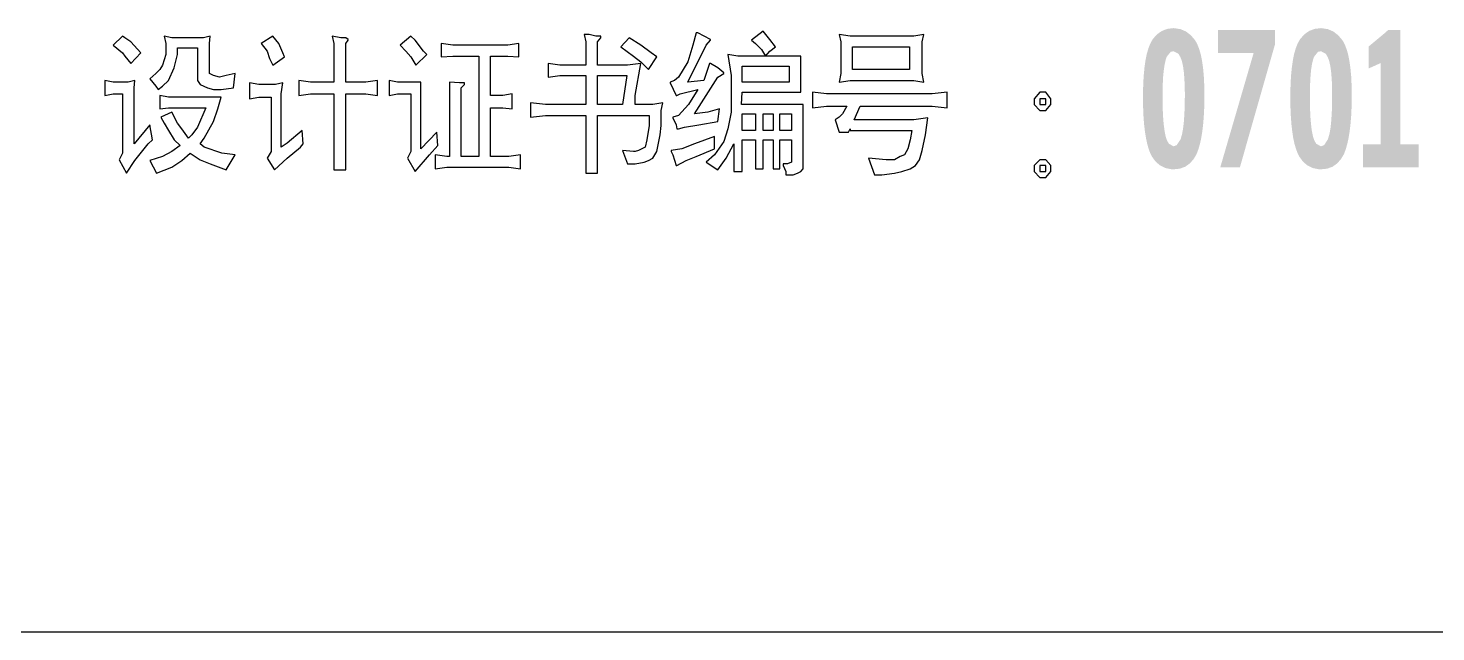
# Model space of a CAD drawing. Extents: x 1417642 to 3570900, y 124798 to 1191112.
# Drawn here: x 1608866 to 1612649, y 624152 to 625775 of the extents above; entities that cross this region are included whole.
import ezdxf

# ---------------------------------------------------------------- set-up
doc = ezdxf.new("R2010")
doc.units = 0
doc.header["$LTSCALE"] = 1000
doc.header["$MEASUREMENT"] = 0
doc.layers.add('图戳', color=211, linetype='CONTINUOUS')

msp = doc.modelspace()

# ---------------------------------------------------------------- hatches: boundary and pattern name
at = {"layer": '图戳'}
h = msp.add_hatch(color=256, dxfattribs=at)
h.paths.add_polyline_path([(1612025.6, 625645), (1612023.7, 625666.8), (1612021, 625686.3), (1612017.5, 625703.7), (1612013.3, 625718.9), (1612008.2, 625731.7), (1612002.5, 625742.3), (1612002.1, 625742.9), (1611990.5, 625756.4), (1611977.4, 625766.4), (1611962.9, 625772.6), (1611946.8, 625775.1), (1611944.3, 625775.3), (1611927.7, 625773.4), (1611912.9, 625767.8), (1611899.7, 625758.7), (1611888.3, 625745.8), (1611887.2, 625743.8), (1611881.6, 625733.4), (1611876.6, 625720.9), (1611872.3, 625706), (1611868.8, 625688.8), (1611866.1, 625669.5), (1611864, 625648.1), (1611862.7, 625624.3), (1611862.1, 625598.2), (1611862.1, 625591.9), (1611862.3, 625565.6), (1611863.2, 625541.3), (1611864.8, 625518.9), (1611867.1, 625498.6), (1611870, 625480.4), (1611873.5, 625464), (1611877.5, 625449.7), (1611882.2, 625437.6), (1611885.6, 625430.6), (1611895.9, 625416.5), (1611908, 625406.1), (1611922.3, 625399.2), (1611938.3, 625395.9), (1611944.3, 625395.7), (1611960.9, 625397.4), (1611975.8, 625402.8), (1611988.4, 625411.9), (1611999.2, 625424.6), (1612006.3, 625437), (1612010.9, 625449.4), (1612015, 625463.5), (1612018.5, 625479.3), (1612021.4, 625496.9), (1612023.7, 625516.2), (1612025.4, 625537.4), (1612026.6, 625560.4), (1612027.2, 625584.9), (1612027.2, 625594.6), (1612026.8, 625620.8)])
h.paths.add_polyline_path([(1611973.7, 625631.4), (1611974.5, 625606.3), (1611974.6, 625594.6), (1611974.3, 625567.7), (1611973.3, 625544), (1611971.9, 625523.1), (1611969.8, 625505.4), (1611967.1, 625490.5), (1611963.8, 625478.5), (1611962.9, 625476.2), (1611952.8, 625460.8), (1611944.3, 625457.5), (1611931.8, 625464.4), (1611926.2, 625473.9), (1611922.7, 625485.3), (1611920, 625499.6), (1611917.7, 625516.7), (1611916.1, 625537), (1611915, 625560.2), (1611914.6, 625586.3), (1611914.6, 625591.9), (1611915, 625618.5), (1611915.9, 625641.9), (1611917.9, 625661.8), (1611920.4, 625678.4), (1611923.5, 625691.7), (1611925.8, 625698.3), (1611936.6, 625711.6), (1611944.3, 625713.3), (1611957.1, 625706.6), (1611962.9, 625696.9), (1611966.9, 625685.9), (1611970, 625671.4), (1611972.3, 625653.3)], flags=16)
for points in [[(1612217, 625770.3), (1612063.5, 625770.3), (1612063.5, 625708.3), (1612159.4, 625708.3), (1612069.7, 625400.7), (1612122.4, 625400.7), (1612217, 625732.4)], [(1612553.9, 625770.3), (1612520.9, 625770.3), (1612520.9, 625768.9), (1612518.2, 625768.9), (1612518.2, 625767.6), (1612515.1, 625765.3), (1612515.1, 625764.7), (1612468.8, 625726.1), (1612468.8, 625667), (1612501.2, 625681.5), (1612501.2, 625462.5), (1612453.7, 625462.5), (1612453.7, 625400.7), (1612603.4, 625400.7), (1612603.4, 625462.5), (1612553.9, 625462.5)]]:
    msp.add_hatch(color=256, dxfattribs=at).paths.add_polyline_path(points)
h = msp.add_hatch(color=256, dxfattribs=at)
h.paths.add_polyline_path([(1612417, 625686.3), (1612413.6, 625703.7), (1612409.3, 625718.9), (1612404.3, 625731.7), (1612398.5, 625742.3), (1612398.1, 625742.9), (1612386.5, 625756.4), (1612373.4, 625766.4), (1612358.9, 625772.6), (1612342.9, 625775.1), (1612340.4, 625775.3), (1612323.8, 625773.4), (1612308.7, 625767.8), (1612295.8, 625758.7), (1612284.4, 625745.8), (1612283.2, 625743.8), (1612277.4, 625733.4), (1612272.6, 625720.9), (1612268.3, 625706), (1612264.9, 625688.8), (1612262.2, 625669.5), (1612260, 625648.1), (1612258.7, 625624.3), (1612258.1, 625598.2), (1612258.1, 625591.9), (1612258.3, 625565.6), (1612259.3, 625541.3), (1612260.8, 625518.9), (1612263.1, 625498.6), (1612265.8, 625480.4), (1612269.3, 625464), (1612273.6, 625449.7), (1612278.2, 625437.6), (1612281.7, 625430.6), (1612291.9, 625416.5), (1612304.1, 625406.1), (1612318.2, 625399.2), (1612334.4, 625395.9), (1612340.4, 625395.7), (1612357, 625397.4), (1612371.7, 625402.8), (1612384.4, 625411.9), (1612395.2, 625424.6), (1612402.4, 625437), (1612407, 625449.4), (1612411, 625463.5), (1612414.5, 625479.3), (1612417.4, 625496.9), (1612419.7, 625516.2), (1612421.5, 625537.4), (1612422.6, 625560.4), (1612423, 625584.9), (1612423.2, 625594.6), (1612422.8, 625620.8), (1612421.7, 625645), (1612419.7, 625666.8)])
h.paths.add_polyline_path([(1612365.9, 625671.4), (1612368.2, 625653.3), (1612369.7, 625631.4), (1612370.5, 625606.3), (1612370.5, 625594.6), (1612370.3, 625567.7), (1612369.3, 625544), (1612367.8, 625523.1), (1612365.9, 625505.4), (1612363.2, 625490.5), (1612359.7, 625478.5), (1612358.9, 625476.2), (1612348.9, 625460.8), (1612340.4, 625457.5), (1612327.8, 625464.4), (1612322.2, 625473.9), (1612318.7, 625485.3), (1612315.8, 625499.6), (1612313.7, 625516.7), (1612312, 625537), (1612311, 625560.2), (1612310.6, 625586.3), (1612310.6, 625591.9), (1612311, 625618.5), (1612312, 625641.9), (1612313.7, 625661.8), (1612316.2, 625678.4), (1612319.5, 625691.7), (1612321.8, 625698.3), (1612332.5, 625711.6), (1612340.4, 625713.3), (1612353.1, 625706.6), (1612358.9, 625696.9), (1612362.8, 625685.9)], flags=16)

# ---------------------------------------------------------------- linework, layer by layer
for p, q in [((1610841, 625767.6), (1610809.5, 625742.8)), ((1610859, 625745.1), (1610841, 625767.6)), ((1609118.8, 625754.1), (1609094, 625729.3)), ((1609094, 625729.3), (1609118.8, 625709.1)), ((1609125.5, 625749.6), (1609118.8, 625754.1)), ((1609141.3, 625738.3), (1609125.5, 625749.6)), ((1609168.2, 625709.1), (1609141.3, 625738.3)), ((1609231.2, 625754.1), (1609235.7, 625733.8)), ((1609251.4, 625749.6), (1609231.2, 625754.1)), ((1609235.7, 625733.8), (1609235.7, 625704.6)), ((1609278.4, 625749.6), (1609251.4, 625749.6)), ((1609336.9, 625749.6), (1609278.4, 625749.6)), ((1609354.8, 625754.1), (1609336.9, 625749.6)), ((1609352.6, 625733.8), (1609354.8, 625754.1)), ((1609352.6, 625713.6), (1609352.6, 625733.8)), ((1609523.5, 625754.1), (1609492, 625733.8)), ((1609492, 625733.8), (1609507.7, 625713.6)), ((1609539.2, 625733.8), (1609523.5, 625754.1)), ((1609550.4, 625709.1), (1609539.2, 625733.8)), ((1609683.1, 625754.1), (1609687.6, 625733.8)), ((1609705.6, 625749.6), (1609683.1, 625754.1)), ((1609687.6, 625733.8), (1609687.6, 625673.1)), ((1609719.1, 625749.6), (1609705.6, 625749.6)), ((1609725.8, 625745.1), (1609719.1, 625749.6)), ((1609719.1, 625733.8), (1609725.8, 625742.8)), ((1609719.1, 625693.4), (1609719.1, 625733.8)), ((1609725.8, 625742.8), (1609725.8, 625745.1)), ((1609894.4, 625754.1), (1609865.2, 625729.3)), ((1609865.2, 625729.3), (1609880.9, 625713.6)), ((1609905.7, 625742.8), (1609894.4, 625754.1)), ((1609928.2, 625713.6), (1609905.7, 625742.8)), ((1609975.4, 625733.8), (1609975.4, 625697.9)), ((1610006.9, 625729.3), (1609975.4, 625733.8)), ((1610155.2, 625729.3), (1610006.9, 625729.3)), ((1610184.5, 625733.8), (1610155.2, 625729.3)), ((1610184.5, 625697.9), (1610184.5, 625733.8)), ((1610359.8, 625758.6), (1610364.3, 625738.3)), ((1610373.3, 625758.6), (1610359.8, 625758.6)), ((1610364.3, 625738.3), (1610364.3, 625675.4)), ((1610391.3, 625754.1), (1610373.3, 625758.6)), ((1610404.8, 625754.1), (1610391.3, 625754.1)), ((1610395.8, 625738.3), (1610404.8, 625749.6)), ((1610395.8, 625675.4), (1610395.8, 625738.3)), ((1610404.8, 625749.6), (1610404.8, 625754.1)), ((1610481.2, 625749.6), (1610458.8, 625724.8)), ((1610512.7, 625729.3), (1610481.2, 625749.6)), ((1610539.7, 625709.1), (1610512.7, 625729.3)), ((1610652.1, 625729.3), (1610638.6, 625684.4)), ((1610638.6, 625630.4), (1610688.1, 625729.3)), ((1610661.1, 625763.1), (1610652.1, 625729.3)), ((1610665.6, 625763.1), (1610661.1, 625763.1)), ((1610699.3, 625745.1), (1610665.6, 625763.1)), ((1610688.1, 625729.3), (1610699.3, 625742.8)), ((1610699.3, 625742.8), (1610699.3, 625745.1)), ((1610809.5, 625742.8), (1610820.7, 625733.8)), ((1610820.7, 625733.8), (1610836.5, 625718.1)), ((1610874.7, 625724.8), (1610859, 625745.1)), ((1611045.6, 625758.6), (1611050.1, 625738.3)), ((1611074.8, 625754.1), (1611045.6, 625758.6)), ((1611050.1, 625738.3), (1611050.1, 625675.4)), ((1611245.7, 625754.1), (1611074.8, 625754.1)), ((1611272.7, 625758.6), (1611245.7, 625754.1)), ((1611268.2, 625738.3), (1611272.7, 625758.6)), ((1611268.2, 625713.6), (1611268.2, 625738.3)), ((1609118.8, 625709.1), (1609125.5, 625700.1)), ((1609125.5, 625700.1), (1609141.3, 625679.9)), ((1609141.3, 625679.9), (1609168.2, 625709.1)), ((1609235.7, 625704.6), (1609226.7, 625675.4)), ((1609258.2, 625668.6), (1609267.2, 625704.6)), ((1609267.2, 625722.6), (1609321.1, 625722.6)), ((1609267.2, 625704.6), (1609267.2, 625722.6)), ((1609321.1, 625722.6), (1609321.1, 625659.6)), ((1609352.6, 625652.9), (1609352.6, 625713.6)), ((1609507.7, 625713.6), (1609514.5, 625693.4)), ((1609514.5, 625693.4), (1609523.5, 625675.4)), ((1609523.5, 625675.4), (1609554.9, 625697.9)), ((1609554.9, 625697.9), (1609550.4, 625709.1)), ((1609719.1, 625630.4), (1609719.1, 625693.4)), ((1609880.9, 625713.6), (1609894.4, 625697.9)), ((1609894.4, 625697.9), (1609907.9, 625675.4)), ((1609907.9, 625675.4), (1609937.2, 625704.6)), ((1609937.2, 625704.6), (1609928.2, 625713.6)), ((1609975.4, 625697.9), (1610006.9, 625700.1)), ((1610006.9, 625700.1), (1610065.3, 625700.1)), ((1610065.3, 625700.1), (1610076.6, 625700.1)), ((1610076.6, 625700.1), (1610076.6, 625430.3)), ((1610108, 625700.1), (1610155.2, 625700.1)), ((1610108, 625655.1), (1610108, 625700.1)), ((1610155.2, 625700.1), (1610184.5, 625697.9)), ((1610458.8, 625724.8), (1610492.5, 625700.1)), ((1610492.5, 625700.1), (1610512.7, 625684.4)), ((1610533, 625664.1), (1610555.4, 625697.9)), ((1610555.4, 625697.9), (1610539.7, 625709.1)), ((1610746.5, 625704.6), (1610755.5, 625648.4)), ((1610773.5, 625700.1), (1610746.5, 625704.6)), ((1610789.3, 625700.1), (1610773.5, 625700.1)), ((1610847.7, 625700.1), (1610789.3, 625700.1)), ((1610836.5, 625718.1), (1610847.7, 625700.1)), ((1610847.7, 625700.1), (1610859, 625713.6)), ((1610883.7, 625700.1), (1610847.7, 625700.1)), ((1610859, 625713.6), (1610874.7, 625724.8)), ((1610942.2, 625700.1), (1610883.7, 625700.1)), ((1610942.2, 625664.1), (1610942.2, 625700.1)), ((1611081.5, 625724.8), (1611234.4, 625724.8)), ((1611081.5, 625664.1), (1611081.5, 625724.8)), ((1611234.4, 625724.8), (1611234.4, 625664.1)), ((1611268.2, 625652.9), (1611268.2, 625713.6)), ((1609208.7, 625652.9), (1609193, 625639.4)), ((1609219.9, 625664.1), (1609208.7, 625652.9)), ((1609226.7, 625675.4), (1609219.9, 625664.1)), ((1609242.4, 625634.9), (1609258.2, 625668.6)), ((1609321.1, 625659.6), (1609321.1, 625634.9)), ((1609363.8, 625648.4), (1609352.6, 625652.9)), ((1609422.3, 625652.9), (1609397.6, 625648.4)), ((1609417.8, 625614.7), (1609422.3, 625652.9)), ((1609687.6, 625673.1), (1609687.6, 625630.4)), ((1610108, 625594.4), (1610108, 625655.1)), ((1610263.2, 625679.9), (1610263.2, 625643.9)), ((1610294.6, 625675.4), (1610263.2, 625679.9)), ((1610305.9, 625675.4), (1610294.6, 625675.4)), ((1610364.3, 625675.4), (1610305.9, 625675.4)), ((1610418.3, 625675.4), (1610395.8, 625675.4)), ((1610476.8, 625675.4), (1610418.3, 625675.4)), ((1610512.7, 625679.9), (1610476.8, 625675.4)), ((1610497, 625594.4), (1610512.7, 625679.9)), ((1610512.7, 625684.4), (1610533, 625664.1)), ((1610638.6, 625684.4), (1610613.9, 625643.9)), ((1610697.1, 625679.9), (1610681.3, 625634.9)), ((1610699.3, 625679.9), (1610697.1, 625679.9)), ((1610719.6, 625668.6), (1610699.3, 625679.9)), ((1610735.3, 625655.1), (1610719.6, 625668.6)), ((1610719.6, 625643.9), (1610735.3, 625652.9)), ((1610735.3, 625652.9), (1610735.3, 625655.1)), ((1610784.8, 625673.1), (1610910.7, 625673.1)), ((1610784.8, 625630.4), (1610784.8, 625673.1)), ((1610910.7, 625673.1), (1610910.7, 625630.4)), ((1610942.2, 625603.4), (1610942.2, 625664.1)), ((1611050.1, 625652.9), (1611045.6, 625630.4)), ((1611050.1, 625675.4), (1611050.1, 625652.9)), ((1611234.4, 625664.1), (1611081.5, 625664.1)), ((1611272.7, 625630.4), (1611268.2, 625652.9)), ((1609071.6, 625634.9), (1609071.6, 625594.4)), ((1609094, 625630.4), (1609071.6, 625634.9)), ((1609134.5, 625630.4), (1609094, 625630.4)), ((1609152.5, 625634.9), (1609134.5, 625630.4)), ((1609150.2, 625614.7), (1609152.5, 625634.9)), ((1609150.2, 625464), (1609150.2, 625614.7)), ((1609193, 625639.4), (1609208.7, 625619.2)), ((1609208.7, 625619.2), (1609215.4, 625610.2)), ((1609215.4, 625610.2), (1609226.7, 625619.2)), ((1609226.7, 625619.2), (1609242.4, 625634.9)), ((1609321.1, 625634.9), (1609327.9, 625623.7)), ((1609327.9, 625623.7), (1609348.1, 625614.7)), ((1609348.1, 625614.7), (1609363.8, 625610.2)), ((1609379.6, 625643.9), (1609363.8, 625648.4)), ((1609397.6, 625648.4), (1609379.6, 625643.9)), ((1609384.1, 625610.2), (1609417.8, 625614.7)), ((1609460.5, 625628.2), (1609460.5, 625585.4)), ((1609485.2, 625623.7), (1609460.5, 625628.2)), ((1609530.2, 625623.7), (1609485.2, 625623.7)), ((1609550.4, 625628.2), (1609530.2, 625623.7)), ((1609545.9, 625598.9), (1609550.4, 625628.2)), ((1609593.2, 625634.9), (1609593.2, 625594.4)), ((1609624.6, 625630.4), (1609593.2, 625634.9)), ((1609629.1, 625630.4), (1609624.6, 625630.4)), ((1609687.6, 625630.4), (1609629.1, 625630.4)), ((1609773, 625630.4), (1609719.1, 625630.4)), ((1609804.5, 625634.9), (1609773, 625630.4)), ((1609804.5, 625594.4), (1609804.5, 625634.9)), ((1609836, 625634.9), (1609836, 625594.4)), ((1609858.5, 625630.4), (1609836, 625634.9)), ((1609863, 625630.4), (1609858.5, 625630.4)), ((1609921.4, 625630.4), (1609863, 625630.4)), ((1609921.4, 625450.5), (1609921.4, 625630.4)), ((1609997.9, 625630.4), (1609997.9, 625430.3)), ((1610024.8, 625628.2), (1609997.9, 625630.4)), ((1610038.3, 625628.2), (1610024.8, 625628.2)), ((1610029.3, 625614.7), (1610038.3, 625623.7)), ((1610029.3, 625430.3), (1610029.3, 625614.7)), ((1610038.3, 625623.7), (1610038.3, 625628.2)), ((1610263.2, 625643.9), (1610294.6, 625648.4)), ((1610294.6, 625648.4), (1610353.1, 625648.4)), ((1610353.1, 625648.4), (1610364.3, 625648.4)), ((1610364.3, 625648.4), (1610364.3, 625585.4)), ((1610395.8, 625648.4), (1610454.3, 625648.4)), ((1610395.8, 625630.4), (1610395.8, 625648.4)), ((1610395.8, 625569.7), (1610395.8, 625630.4)), ((1610454.3, 625648.4), (1610474.5, 625648.4)), ((1610474.5, 625648.4), (1610463.3, 625569.7)), ((1610602.7, 625634.9), (1610591.4, 625630.4)), ((1610591.4, 625630.4), (1610591.4, 625628.2)), ((1610591.4, 625628.2), (1610607.2, 625594.4)), ((1610613.9, 625643.9), (1610602.7, 625634.9)), ((1610681.3, 625634.9), (1610638.6, 625630.4)), ((1610656.6, 625545), (1610719.6, 625643.9)), ((1610755.5, 625648.4), (1610755.5, 625585.4)), ((1610910.7, 625630.4), (1610784.8, 625630.4)), ((1611045.6, 625630.4), (1611074.8, 625634.9)), ((1611074.8, 625634.9), (1611245.7, 625634.9)), ((1611245.7, 625634.9), (1611272.7, 625630.4)), ((1609071.6, 625594.4), (1609094, 625598.9)), ((1609094, 625598.9), (1609118.8, 625598.9)), ((1609118.8, 625598.9), (1609118.8, 625439.3)), ((1609219.9, 625594.4), (1609219.9, 625558.5)), ((1609242.4, 625589.9), (1609219.9, 625594.4)), ((1609384.1, 625589.9), (1609242.4, 625589.9)), ((1609363.8, 625610.2), (1609384.1, 625610.2)), ((1609375.1, 625558.5), (1609384.1, 625589.9)), ((1609460.5, 625585.4), (1609485.2, 625589.9)), ((1609485.2, 625589.9), (1609519, 625589.9)), ((1609519, 625589.9), (1609519, 625443.8)), ((1609545.9, 625455), (1609545.9, 625598.9)), ((1609593.2, 625594.4), (1609624.6, 625598.9)), ((1609624.6, 625598.9), (1609683.1, 625598.9)), ((1609683.1, 625598.9), (1609687.6, 625598.9)), ((1609687.6, 625598.9), (1609687.6, 625394.3)), ((1609719.1, 625598.9), (1609773, 625598.9)), ((1609719.1, 625394.3), (1609719.1, 625598.9)), ((1609773, 625598.9), (1609804.5, 625594.4)), ((1609836, 625594.4), (1609858.5, 625598.9)), ((1609858.5, 625598.9), (1609894.4, 625598.9)), ((1609894.4, 625598.9), (1609894.4, 625443.8)), ((1610141.8, 625594.4), (1610108, 625594.4)), ((1610166.5, 625598.9), (1610141.8, 625594.4)), ((1610166.5, 625558.5), (1610166.5, 625598.9)), ((1610364.3, 625585.4), (1610364.3, 625569.7)), ((1610497, 625569.7), (1610497, 625594.4)), ((1610607.2, 625594.4), (1610609.4, 625594.4)), ((1610609.4, 625594.4), (1610618.4, 625598.9)), ((1610618.4, 625598.9), (1610665.6, 625610.2)), ((1610665.6, 625610.2), (1610640.9, 625569.7)), ((1610755.5, 625585.4), (1610755.5, 625549.5)), ((1610782.5, 625569.7), (1610784.8, 625603.4)), ((1610784.8, 625603.4), (1610942.2, 625603.4)), ((1610973.6, 625603.4), (1610973.6, 625560.7)), ((1611011.8, 625598.9), (1610973.6, 625603.4)), ((1611295.1, 625598.9), (1611011.8, 625598.9)), ((1611335.6, 625603.4), (1611295.1, 625598.9)), ((1611335.6, 625560.7), (1611335.6, 625603.4)), ((1611585.2, 625603.4), (1611569.4, 625585.4)), ((1611569.4, 625585.4), (1611569.4, 625569.7)), ((1611600.9, 625603.4), (1611585.2, 625603.4)), ((1611600.9, 625585.4), (1611585.2, 625585.4)), ((1611585.2, 625585.4), (1611585.2, 625569.7)), ((1611614.4, 625585.4), (1611600.9, 625603.4)), ((1611600.9, 625569.7), (1611600.9, 625585.4)), ((1611614.4, 625569.7), (1611614.4, 625585.4)), ((1609219.9, 625558.5), (1609242.4, 625560.7)), ((1609251.4, 625549.5), (1609222.2, 625536)), ((1609242.4, 625560.7), (1609300.9, 625560.7)), ((1609267.2, 625520.2), (1609251.4, 625549.5)), ((1609300.9, 625560.7), (1609343.6, 625560.7)), ((1609343.6, 625560.7), (1609321.1, 625509)), ((1609363.8, 625524.7), (1609375.1, 625558.5)), ((1610108, 625560.7), (1610141.8, 625560.7)), ((1610108, 625430.3), (1610108, 625560.7)), ((1610141.8, 625560.7), (1610166.5, 625558.5)), ((1610215.9, 625574.2), (1610215.9, 625536)), ((1610256.4, 625569.7), (1610215.9, 625574.2)), ((1610215.9, 625536), (1610256.4, 625540.5)), ((1610305.9, 625569.7), (1610256.4, 625569.7)), ((1610256.4, 625540.5), (1610314.9, 625540.5)), ((1610364.3, 625569.7), (1610305.9, 625569.7)), ((1610314.9, 625540.5), (1610364.3, 625540.5)), ((1610364.3, 625540.5), (1610364.3, 625385.3)), ((1610404.8, 625569.7), (1610395.8, 625569.7)), ((1610395.8, 625540.5), (1610535.2, 625540.5)), ((1610395.8, 625385.3), (1610395.8, 625540.5)), ((1610463.3, 625569.7), (1610404.8, 625569.7)), ((1610544.2, 625569.7), (1610497, 625569.7)), ((1610535.2, 625540.5), (1610535.2, 625513.5)), ((1610571.2, 625574.2), (1610544.2, 625569.7)), ((1610566.7, 625554), (1610571.2, 625574.2)), ((1610566.7, 625513.5), (1610566.7, 625554)), ((1610613.9, 625540.5), (1610598.2, 625536)), ((1610640.9, 625569.7), (1610613.9, 625540.5)), ((1610692.6, 625549.5), (1610656.6, 625545)), ((1610724.1, 625558.5), (1610692.6, 625549.5)), ((1610719.6, 625524.7), (1610724.1, 625558.5)), ((1610755.5, 625549.5), (1610746.5, 625504.5)), ((1610948.9, 625569.7), (1610782.5, 625569.7)), ((1610784.8, 625500), (1610784.8, 625545)), ((1610784.8, 625545), (1610820.7, 625545)), ((1610820.7, 625545), (1610820.7, 625500)), ((1610841, 625545), (1610868, 625545)), ((1610841, 625500), (1610841, 625545)), ((1610868, 625545), (1610868, 625500)), ((1610885.9, 625545), (1610917.4, 625545)), ((1610885.9, 625500), (1610885.9, 625545)), ((1610917.4, 625545), (1610917.4, 625500)), ((1610948.9, 625396.6), (1610948.9, 625569.7)), ((1610973.6, 625560.7), (1611011.8, 625565.2)), ((1611011.8, 625565.2), (1611065.8, 625565.2)), ((1611054.6, 625545), (1611045.6, 625536)), ((1611065.8, 625565.2), (1611054.6, 625545)), ((1611086, 625529.2), (1611101.8, 625565.2)), ((1611101.8, 625565.2), (1611295.1, 625565.2)), ((1611295.1, 625565.2), (1611335.6, 625560.7)), ((1611569.4, 625569.7), (1611585.2, 625554)), ((1611585.2, 625569.7), (1611600.9, 625569.7)), ((1611585.2, 625554), (1611600.9, 625554)), ((1611600.9, 625554), (1611614.4, 625569.7)), ((1609193, 625515.7), (1609150.2, 625464)), ((1609199.7, 625475.3), (1609193, 625515.7)), ((1609222.2, 625536), (1609231.2, 625520.2)), ((1609231.2, 625520.2), (1609242.4, 625500)), ((1609278.4, 625504.5), (1609267.2, 625520.2)), ((1609296.4, 625479.8), (1609278.4, 625504.5)), ((1609321.1, 625509), (1609305.4, 625488.8)), ((1609339.1, 625479.8), (1609363.8, 625524.7)), ((1610535.2, 625513.5), (1610528.5, 625475.3)), ((1610564.4, 625488.8), (1610566.7, 625513.5)), ((1610598.2, 625536), (1610598.2, 625533.7)), ((1610598.2, 625533.7), (1610607.2, 625515.7)), ((1610607.2, 625515.7), (1610609.4, 625504.5)), ((1610609.4, 625504.5), (1610613.9, 625504.5)), ((1610613.9, 625504.5), (1610629.6, 625509)), ((1610629.6, 625509), (1610667.9, 625515.7)), ((1610667.9, 625515.7), (1610719.6, 625524.7)), ((1610746.5, 625504.5), (1610735.3, 625470.8)), ((1611045.6, 625536), (1611034.3, 625529.2)), ((1611034.3, 625529.2), (1611045.6, 625495.5)), ((1611070.3, 625495.5), (1611074.8, 625504.5)), ((1611074.8, 625504.5), (1611074.8, 625500)), ((1611245.7, 625529.2), (1611086, 625529.2)), ((1611283.9, 625533.7), (1611245.7, 625529.2)), ((1611277.2, 625488.8), (1611283.9, 625533.7)), ((1609152.5, 625419.1), (1609188.5, 625464)), ((1609188.5, 625464), (1609199.7, 625475.3)), ((1609242.4, 625500), (1609258.2, 625475.3)), ((1609258.2, 625475.3), (1609273.9, 625459.5)), ((1609305.4, 625488.8), (1609296.4, 625479.8)), ((1609327.9, 625464), (1609339.1, 625479.8)), ((1609339.1, 625455), (1609327.9, 625464)), ((1609561.7, 625466.3), (1609545.9, 625455)), ((1609602.2, 625500), (1609561.7, 625466.3)), ((1609597.7, 625455), (1609604.4, 625464)), ((1609604.4, 625464), (1609602.2, 625500)), ((1609964.1, 625495.5), (1609921.4, 625450.5)), ((1609966.4, 625459.5), (1609964.1, 625495.5)), ((1610528.5, 625475.3), (1610524, 625455)), ((1610555.4, 625443.8), (1610564.4, 625488.8)), ((1610656.6, 625464), (1610622.9, 625450.5)), ((1610710.6, 625484.3), (1610656.6, 625464)), ((1610710.6, 625450.5), (1610710.6, 625484.3)), ((1610735.3, 625470.8), (1610710.6, 625434.8)), ((1610742.1, 625425.8), (1610762.3, 625464)), ((1610762.3, 625464), (1610762.3, 625401.1)), ((1610820.7, 625500), (1610784.8, 625500)), ((1610784.8, 625475.3), (1610820.7, 625475.3)), ((1610784.8, 625450.5), (1610784.8, 625475.3)), ((1610820.7, 625475.3), (1610820.7, 625414.6)), ((1610868, 625500), (1610841, 625500)), ((1610841, 625475.3), (1610868, 625475.3)), ((1610841, 625459.5), (1610841, 625475.3)), ((1610868, 625475.3), (1610868, 625414.6)), ((1610917.4, 625500), (1610885.9, 625500)), ((1610885.9, 625475.3), (1610917.4, 625475.3)), ((1610885.9, 625459.5), (1610885.9, 625475.3)), ((1610917.4, 625475.3), (1610917.4, 625414.6)), ((1611045.6, 625495.5), (1611070.3, 625495.5)), ((1611074.8, 625500), (1611241.2, 625500)), ((1611236.7, 625475.3), (1611229.9, 625450.5)), ((1611241.2, 625500), (1611236.7, 625475.3)), ((1611268.2, 625446), (1611277.2, 625488.8)), ((1609118.8, 625439.3), (1609109.8, 625421.3)), ((1609226.7, 625430.3), (1609193, 625419.1)), ((1609251.4, 625443.8), (1609226.7, 625430.3)), ((1609273.9, 625459.5), (1609251.4, 625443.8)), ((1609278.4, 625419.1), (1609300.9, 625439.3)), ((1609300.9, 625439.3), (1609327.9, 625421.3)), ((1609386.3, 625439.3), (1609339.1, 625455)), ((1609422.3, 625434.8), (1609386.3, 625439.3)), ((1609397.6, 625394.3), (1609422.3, 625434.8)), ((1609519, 625443.8), (1609507.7, 625425.8)), ((1609507.7, 625425.8), (1609528, 625394.3)), ((1609528, 625394.3), (1609561.7, 625425.8)), ((1609561.7, 625425.8), (1609597.7, 625455)), ((1609894.4, 625443.8), (1609885.4, 625425.8)), ((1609885.4, 625425.8), (1609905.7, 625389.8)), ((1609905.7, 625389.8), (1609943.9, 625434.8)), ((1609943.9, 625434.8), (1609966.4, 625459.5)), ((1609959.6, 625434.8), (1609959.6, 625396.6)), ((1609991.1, 625430.3), (1609959.6, 625434.8)), ((1609997.9, 625430.3), (1609991.1, 625430.3)), ((1610076.6, 625430.3), (1610029.3, 625430.3)), ((1610157.5, 625430.3), (1610108, 625430.3)), ((1610189, 625434.8), (1610157.5, 625430.3)), ((1610189, 625396.6), (1610189, 625434.8)), ((1610463.3, 625446), (1610476.8, 625410.1)), ((1610492.5, 625443.8), (1610463.3, 625446)), ((1610497, 625443.8), (1610492.5, 625443.8)), ((1610506, 625446), (1610497, 625443.8)), ((1610524, 625455), (1610506, 625446)), ((1610533, 625419.1), (1610544.2, 625425.8)), ((1610544.2, 625425.8), (1610555.4, 625443.8)), ((1610622.9, 625450.5), (1610593.7, 625446)), ((1610593.7, 625446), (1610593.7, 625443.8)), ((1610593.7, 625443.8), (1610598.2, 625434.8)), ((1610598.2, 625434.8), (1610607.2, 625405.6)), ((1610634.1, 625419.1), (1610661.1, 625430.3)), ((1610661.1, 625430.3), (1610710.6, 625450.5)), ((1610710.6, 625434.8), (1610688.1, 625414.6)), ((1610719.6, 625394.3), (1610742.1, 625425.8)), ((1610784.8, 625389.8), (1610784.8, 625450.5)), ((1610841, 625396.6), (1610841, 625459.5)), ((1610885.9, 625396.6), (1610885.9, 625459.5)), ((1611124.3, 625425.8), (1611140, 625380.8)), ((1611171.5, 625421.3), (1611124.3, 625425.8)), ((1611209.7, 625430.3), (1611194, 625421.3)), ((1611220.9, 625434.8), (1611209.7, 625430.3)), ((1611229.9, 625450.5), (1611220.9, 625434.8)), ((1611261.4, 625421.3), (1611268.2, 625446)), ((1609109.8, 625421.3), (1609130, 625385.3)), ((1609130, 625385.3), (1609152.5, 625419.1)), ((1609193, 625419.1), (1609210.9, 625385.3)), ((1609210.9, 625385.3), (1609251.4, 625401.1)), ((1609251.4, 625401.1), (1609278.4, 625419.1)), ((1609327.9, 625421.3), (1609354.8, 625410.1)), ((1609354.8, 625410.1), (1609397.6, 625394.3)), ((1609687.6, 625394.3), (1609719.1, 625394.3)), ((1609959.6, 625396.6), (1609991.1, 625401.1)), ((1609991.1, 625401.1), (1610157.5, 625401.1)), ((1610157.5, 625401.1), (1610189, 625396.6)), ((1610476.8, 625410.1), (1610497, 625410.1)), ((1610497, 625410.1), (1610521.7, 625414.6)), ((1610521.7, 625414.6), (1610533, 625419.1)), ((1610607.2, 625405.6), (1610609.4, 625405.6)), ((1610609.4, 625405.6), (1610634.1, 625419.1)), ((1610688.1, 625414.6), (1610719.6, 625394.3)), ((1610762.3, 625401.1), (1610762.3, 625389.8)), ((1610762.3, 625389.8), (1610784.8, 625389.8)), ((1610820.7, 625414.6), (1610820.7, 625396.6)), ((1610820.7, 625396.6), (1610841, 625396.6)), ((1610868, 625414.6), (1610868, 625396.6)), ((1610868, 625396.6), (1610885.9, 625396.6)), ((1610894.9, 625410.1), (1610894.9, 625405.6)), ((1610906.2, 625410.1), (1610894.9, 625410.1)), ((1610894.9, 625405.6), (1610901.7, 625389.8)), ((1610901.7, 625389.8), (1610901.7, 625380.8)), ((1610917.4, 625414.6), (1610906.2, 625410.1)), ((1610933.2, 625385.3), (1610942.2, 625389.8)), ((1610942.2, 625389.8), (1610948.9, 625396.6)), ((1611194, 625421.3), (1611171.5, 625421.3)), ((1611194, 625385.3), (1611214.2, 625389.8)), ((1611214.2, 625389.8), (1611236.7, 625396.6)), ((1611236.7, 625396.6), (1611250.2, 625405.6)), ((1611250.2, 625405.6), (1611261.4, 625421.3)), ((1611585.2, 625421.3), (1611569.4, 625405.6)), ((1611569.4, 625405.6), (1611569.4, 625389.8)), ((1611569.4, 625389.8), (1611585.2, 625374.1)), ((1611600.9, 625421.3), (1611585.2, 625421.3)), ((1611600.9, 625405.6), (1611585.2, 625405.6)), ((1611585.2, 625405.6), (1611585.2, 625389.8)), ((1611585.2, 625389.8), (1611600.9, 625389.8)), ((1611614.4, 625405.6), (1611600.9, 625421.3)), ((1611600.9, 625389.8), (1611600.9, 625405.6)), ((1611600.9, 625374.1), (1611614.4, 625389.8)), ((1611614.4, 625389.8), (1611614.4, 625405.6)), ((1610364.3, 625385.3), (1610395.8, 625385.3)), ((1610901.7, 625380.8), (1610921.9, 625380.8)), ((1610921.9, 625380.8), (1610933.2, 625385.3)), ((1611140, 625380.8), (1611160.2, 625380.8)), ((1611160.2, 625380.8), (1611194, 625385.3)), ((1611585.2, 625374.1), (1611600.9, 625374.1))]:
    msp.add_line(p, q, dxfattribs=at)
msp.add_lwpolyline([(1606342.3, 624152), (1616842.3, 624152)], dxfattribs=at)

doc.saveas('drawing.dxf')
